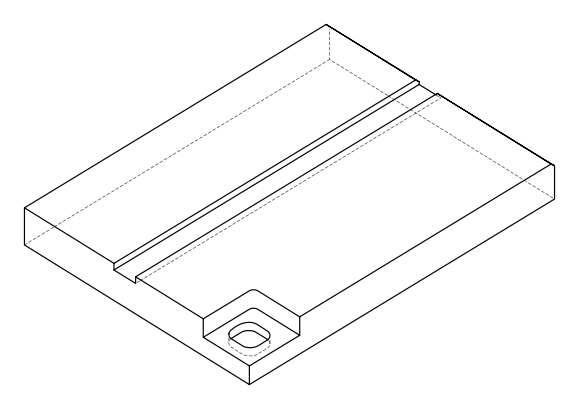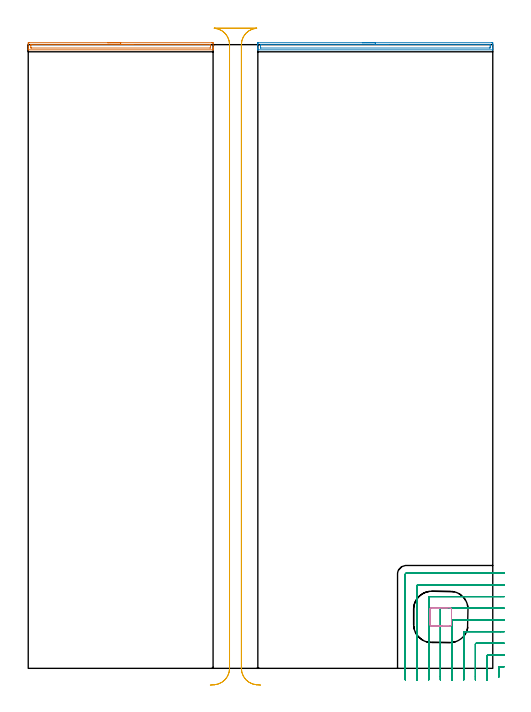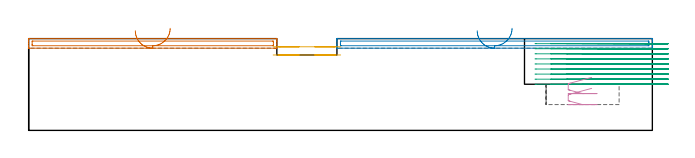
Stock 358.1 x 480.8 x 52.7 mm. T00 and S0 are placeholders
(PLAN: 5 operations, 2 tool changes, 26.4 min)
(1 AREA_MILL | FG_CHAMFER_SURFACE | UGT0205_001 | 2.47 min | 2211 mm3)
(2 AREA_MILL_1 | FG_CHAMFER_SURFACE_1 | UGT0205_001 | 3.09 min | 2797 mm3)
(3 MILL_CORNER_NOTCH_RECTANGULAR | CORNER_NOTCH_RECTANGULAR | NXT0201_011 | Follow Part, ap 3, ae 75% | 15.96 min | 152260 mm3)
(4 MILL_RECTANGULAR_POCKET | POCKET_RECTANGULAR_STRAIGHT | UGT0201_109 | Follow Part, ap 6.35, ae 75% | 0.54 min | 17429 mm3)
(5 MILL_RECTANGULAR_SLOT | SLOT_RECTANGULAR | UGT0201_109 | Follow Part, ap 6.35, ae 75% | 4.34 min | 155841 mm3)
(TOOL UGT0205_001 | Chamfer Mill 20 x 3 x 45 deg. | D20 FL50 Z2)
(TOOL NXT0201_011 | ENDMILL 12mm [2P460-1200-NA 1630] | D12 FL38 Z6)
(TOOL UGT0201_109 | End Mill 25.4 mm | D25.4 FL25 Z2)
(OP 1 AREA_MILL)
G17 G21 G94 G90
T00 M6
G54
G17 G0 G90 X61.25 Y482.3 S1061 M3
G43 Z62.7 H0
Z57.2
G94 G1 X61.288 Z56.328 F250.
X61.402 Z55.463
X61.591 Z54.612
X61.853 Z53.78
X62.187 Z52.974
X62.59 Z52.2
X63.058 Z51.464
X63.59 Z50.772
X64.179 Z50.129
X64.822 Z49.54
X65.514 Z49.008
X66.25 Z48.54
X67.024 Z48.137
X67.83 Z47.803
X68.662 Z47.541
X69.514 Z47.352
X70.378 Z47.238
X71.25 Z47.2
X141.337
X141.873 Y482.299 Z47.201
X142.404 Y482.294 Z47.203
X142.492 Y482.291 Z47.205
X142.5 Y481.768 Z47.728
Y479.994 Z49.501
Y478.576 Z50.921
Y478.219 Z51.276
Y477.506 Z51.994
Y477.228 Z52.272
Y476.835 Z52.656
X142.491 Y476.803 Z52.688
X142.321 Y476.8 Z52.7
X0.18
X0.009 Y476.803 Z52.688
X0. Y476.835 Z52.656
Y477.227 Z52.272
Y477.506 Z51.994
Y478.219 Z51.276
Y479.463 Z50.034
Y480.881 Z48.615
Y481.503 Z47.993
X0.002 Y481.768 Z47.728
X0.008 Y482.291 Z47.205
X0.096 Y482.294 Z47.203
X0.627 Y482.3 Z47.2
X71.25
Y480.886 Z48.614
X140.08
X140.49 Y480.881 Z48.619
X140.499 Y480.471 Z49.029
X140.5 Y479.106 Z50.394
X140.499 Y478.696 Z50.804
X140.49 Y478.219 Z51.281
X140.09 Y478.214 Z51.286
X2.42
X2.01 Y478.219 Z51.281
X2.001 Y478.629 Z50.871
X2. Y479.994 Z49.506
X2.001 Y480.404 Z49.096
X2.01 Y480.881 Z48.619
X2.41 Y480.886 Z48.614
X71.25
X72.122 Z48.652
X72.986 Z48.766
X73.838 Z48.955
X74.67 Z49.217
X75.476 Z49.551
X76.25 Z49.954
X76.986 Z50.423
X77.678 Z50.954
X78.321 Z51.543
X78.91 Z52.186
X79.442 Z52.878
X79.91 Z53.614
X80.313 Z54.388
X80.647 Z55.194
X80.909 Z56.026
X81.098 Z56.878
X81.212 Z57.743
X81.25 Z58.614
G0 Z62.7
M5
M2
(OP 2 AREA_MILL_1)
G17 G21 G94 G90
T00 M6
G54
G17 G0 G90 X257.55 Y482.3 S1061 M3
G43 Z62.7 H0
Z57.2
G94 G1 X257.588 Z56.328 F250.
X257.702 Z55.463
X257.891 Z54.612
X258.153 Z53.78
X258.487 Z52.974
X258.89 Z52.2
X259.358 Z51.464
X259.89 Z50.772
X260.479 Z50.129
X261.122 Z49.54
X261.814 Z49.008
X262.55 Z48.54
X263.324 Z48.137
X264.13 Z47.803
X264.962 Z47.541
X265.814 Z47.352
X266.678 Z47.238
X267.55 Z47.2
X356.984
X357.518 Y482.299 Z47.201
X358.045 Y482.293 Z47.203
X358.092 Y482.291 Z47.205
X358.1 Y481.768 Z47.727
Y481.46 Z48.035
Y480.881 Z48.614
Y480.266 Z49.232
Y479.994 Z49.503
Y478.219 Z51.276
Y477.675 Z51.824
Y477.126 Z52.373
Y476.827 Z52.664
X358.091 Y476.803 Z52.688
X357.964 Y476.8 Z52.7
X177.137
X177.009 Y476.803 Z52.688
X177. Y476.827 Z52.664
Y477.126 Z52.373
Y477.675 Z51.824
Y478.219 Z51.276
Y480.266 Z49.232
Y480.881 Z48.614
Y481.46 Z48.035
X177.003 Y481.768 Z47.727
X177.008 Y482.291 Z47.205
X177.055 Y482.293 Z47.203
X177.582 Y482.3 Z47.2
X267.55
Y480.886 Z48.614
X355.732
X356.09 Y480.881 Z48.619
X356.098 Y480.521 Z48.979
X356.1 Y479.106 Z50.394
X356.098 Y478.746 Z50.754
X356.09 Y478.219 Z51.281
X355.741 Y478.214 Z51.286
X179.369
X179.01 Y478.219 Z51.281
X179.002 Y478.579 Z50.921
X179. Y479.994 Z49.506
X179.002 Y480.354 Z49.146
X179.01 Y480.881 Z48.619
X179.359 Y480.886 Z48.614
X267.55
X268.422 Z48.652
X269.286 Z48.766
X270.138 Z48.955
X270.97 Z49.217
X271.776 Z49.551
X272.55 Z49.954
X273.286 Z50.423
X273.978 Z50.954
X274.621 Z51.543
X275.21 Z52.186
X275.742 Z52.878
X276.21 Z53.614
X276.613 Z54.388
X276.947 Z55.194
X277.209 Z56.026
X277.398 Z56.878
X277.512 Z57.743
X277.55 Z58.614
G0 Z62.7
M5
M2
(OP 3 MILL_CORNER_NOTCH_RECTANGULAR)
G17 G21 G94 G90
T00 M6
G54
G17 G0 G90 X367.1 Y1.3 S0 M3
G43 Z62.7 H1
Z49.789
G94 G1 X364.1 F250.
X363.294
G3 X362.7 Y0.706 R0.6
G1 Y-3.852
Y-6.852
G0 Z62.7
X367.1 Y10.3
Z49.789
G1 X364.1
X354.295 F500.
G3 X353.7 Y9.705 R0.6
G1 Y-6.
Y-9. F250.
G0 Z62.7
X367.1 Y19.3
Z49.789
G1 X364.1
X345.295 F500.
G3 X344.7 Y18.705 R0.6
G1 Y-6.
Y-9. F250.
G0 Z62.7
X367.1 Y28.3
Z49.789
G1 X364.1
X336.295 F500.
G3 X335.7 Y27.705 R0.6
G1 Y-6.
Y-9. F250.
G0 Z62.7
X367.1 Y37.3
Z49.789
G1 X364.1
X327.296 F500.
G3 X326.7 Y36.704 R0.6
G1 Y-6.
Y-9. F250.
G0 Z62.7
X367.1 Y46.3
Z49.789
G1 X364.1
X318.296 F500.
G3 X317.7 Y45.704 R0.6
G1 Y-6.
Y-9. F250.
G0 Z62.7
X367.1 Y55.3
Z49.789
G1 X364.1
X309.296 F500.
G3 X308.7 Y54.704 R0.6
G1 Y-6.
Y-9. F250.
G0 Z62.7
X367.1 Y64.3
Z49.789
G1 X364.1
X300.296 F500.
G3 X299.7 Y63.704 R0.6
G1 Y-6.
Y-9. F250.
G0 Z62.7
X367.1 Y73.3
Z49.789
G1 X364.1
X291.296 F500.
G3 X290.7 Y72.704 R0.6
G1 Y-6.
Y-9. F250.
G0 Z62.7
X367.1 Y1.3
Z46.878
G1 X364.1
X363.294
G3 X362.7 Y0.706 R0.6
G1 Y-3.852
Y-6.852
G0 Z62.7
X367.1 Y10.3
Z46.878
G1 X364.1
X354.295 F500.
G3 X353.7 Y9.705 R0.6
G1 Y-6.
Y-9. F250.
G0 Z62.7
X367.1 Y19.3
Z46.878
G1 X364.1
X345.295 F500.
G3 X344.7 Y18.705 R0.6
G1 Y-6.
Y-9. F250.
G0 Z62.7
X367.1 Y28.3
Z46.878
G1 X364.1
X336.295 F500.
G3 X335.7 Y27.705 R0.6
G1 Y-6.
Y-9. F250.
G0 Z62.7
X367.1 Y37.3
Z46.878
G1 X364.1
X327.295 F500.
G3 X326.7 Y36.705 R0.6
G1 Y-6.
Y-9. F250.
G0 Z62.7
X367.1 Y46.3
Z46.878
G1 X364.1
X318.296 F500.
G3 X317.7 Y45.704 R0.6
G1 Y-6.
Y-9. F250.
G0 Z62.7
X367.1 Y55.3
Z46.878
G1 X364.1
X309.296 F500.
G3 X308.7 Y54.704 R0.6
G1 Y-6.
Y-9. F250.
G0 Z62.7
X367.1 Y64.3
Z46.878
G1 X364.1
X300.296 F500.
G3 X299.7 Y63.704 R0.6
G1 Y-6.
Y-9. F250.
G0 Z62.7
X367.1 Y73.3
Z46.878
G1 X364.1
X291.296 F500.
G3 X290.7 Y72.704 R0.6
G1 Y-6.
Y-9. F250.
G0 Z62.7
X367.1 Y1.3
Z43.967
G1 X364.1
X363.294
G3 X362.7 Y0.706 R0.6
G1 Y-3.852
Y-6.852
G0 Z62.7
X367.1 Y10.3
Z43.967
G1 X364.1
X354.295 F500.
G3 X353.7 Y9.705 R0.6
G1 Y-6.
Y-9. F250.
G0 Z62.7
X367.1 Y19.3
Z43.967
G1 X364.1
X345.295 F500.
G3 X344.7 Y18.705 R0.6
G1 Y-6.
Y-9. F250.
G0 Z62.7
X367.1 Y28.3
Z43.967
G1 X364.1
X336.295 F500.
G3 X335.7 Y27.705 R0.6
G1 Y-6.
Y-9. F250.
G0 Z62.7
X367.1 Y37.3
Z43.967
G1 X364.1
X327.295 F500.
G3 X326.7 Y36.705 R0.6
G1 Y-6.
Y-9. F250.
G0 Z62.7
X367.1 Y46.3
Z43.967
G1 X364.1
X318.296 F500.
G3 X317.7 Y45.704 R0.6
G1 Y-6.
Y-9. F250.
G0 Z62.7
X367.1 Y55.3
Z43.967
G1 X364.1
X309.296 F500.
G3 X308.7 Y54.704 R0.6
G1 Y-6.
Y-9. F250.
G0 Z62.7
X367.1 Y64.3
Z43.967
G1 X364.1
X300.296 F500.
G3 X299.7 Y63.704 R0.6
G1 Y-6.
Y-9. F250.
G0 Z62.7
X367.1 Y73.3
Z43.967
G1 X364.1
X291.296 F500.
G3 X290.7 Y72.704 R0.6
G1 Y-6.
Y-9. F250.
G0 Z62.7
X367.1 Y1.3
Z41.056
G1 X364.1
X363.294
G3 X362.7 Y0.706 R0.6
G1 Y-3.852
Y-6.852
G0 Z62.7
X367.1 Y10.3
Z41.056
G1 X364.1
X354.295 F500.
G3 X353.7 Y9.705 R0.6
G1 Y-6.
Y-9. F250.
G0 Z62.7
X367.1 Y19.3
Z41.056
G1 X364.1
X345.295 F500.
G3 X344.7 Y18.705 R0.6
G1 Y-6.
Y-9. F250.
G0 Z62.7
X367.1 Y28.3
Z41.056
G1 X364.1
X336.295 F500.
G3 X335.7 Y27.705 R0.6
G1 Y-6.
Y-9. F250.
G0 Z62.7
X367.1 Y37.3
Z41.056
G1 X364.1
X327.295 F500.
G3 X326.7 Y36.705 R0.6
G1 Y-6.
Y-9. F250.
G0 Z62.7
X367.1 Y46.3
Z41.056
G1 X364.1
X318.296 F500.
G3 X317.7 Y45.704 R0.6
G1 Y-6.
Y-9. F250.
G0 Z62.7
X367.1 Y55.3
Z41.056
G1 X364.1
X309.296 F500.
G3 X308.7 Y54.704 R0.6
G1 Y-6.
Y-9. F250.
G0 Z62.7
X367.1 Y64.3
Z41.056
G1 X364.1
X300.296 F500.
G3 X299.7 Y63.704 R0.6
G1 Y-6.
Y-9. F250.
G0 Z62.7
X367.1 Y73.3
Z41.056
G1 X364.1
X291.296 F500.
G3 X290.7 Y72.704 R0.6
G1 Y-6.
Y-9. F250.
G0 Z62.7
X367.1 Y1.3
Z38.144
G1 X364.1
X363.294
G3 X362.7 Y0.706 R0.6
G1 Y-3.852
Y-6.852
G0 Z62.7
X367.1 Y10.3
Z38.144
G1 X364.1
X354.295 F500.
G3 X353.7 Y9.705 R0.6
G1 Y-6.
Y-9. F250.
G0 Z62.7
X367.1 Y19.3
Z38.144
G1 X364.1
X345.295 F500.
G3 X344.7 Y18.705 R0.6
G1 Y-6.
Y-9. F250.
G0 Z62.7
X367.1 Y28.3
Z38.144
G1 X364.1
X336.295 F500.
G3 X335.7 Y27.705 R0.6
G1 Y-6.
Y-9. F250.
G0 Z62.7
X367.1 Y37.3
Z38.144
G1 X364.1
X327.295 F500.
G3 X326.7 Y36.705 R0.6
G1 Y-6.
Y-9. F250.
G0 Z62.7
X367.1 Y46.3
Z38.144
G1 X364.1
X318.296 F500.
G3 X317.7 Y45.704 R0.6
G1 Y-6.
Y-9. F250.
G0 Z62.7
X367.1 Y55.3
Z38.144
G1 X364.1
X309.296 F500.
G3 X308.7 Y54.704 R0.6
G1 Y-6.
Y-9. F250.
G0 Z62.7
X367.1 Y64.3
Z38.144
G1 X364.1
X300.296 F500.
G3 X299.7 Y63.704 R0.6
G1 Y-6.
Y-9. F250.
G0 Z62.7
X367.1 Y73.3
Z38.144
G1 X364.1
X291.296 F500.
G3 X290.7 Y72.704 R0.6
G1 Y-6.
Y-9. F250.
G0 Z62.7
X367.1 Y1.3
Z35.233
G1 X364.1
X363.294
G3 X362.7 Y0.706 R0.6
G1 Y-3.852
Y-6.852
G0 Z62.7
X367.1 Y10.3
Z35.233
G1 X364.1
X354.295 F500.
G3 X353.7 Y9.705 R0.6
G1 Y-6.
Y-9. F250.
G0 Z62.7
X367.1 Y19.3
Z35.233
G1 X364.1
X345.295 F500.
G3 X344.7 Y18.705 R0.6
G1 Y-6.
Y-9. F250.
G0 Z62.7
X367.1 Y28.3
Z35.233
G1 X364.1
X336.295 F500.
G3 X335.7 Y27.705 R0.6
G1 Y-6.
Y-9. F250.
G0 Z62.7
X367.1 Y37.3
Z35.233
G1 X364.1
X327.295 F500.
G3 X326.7 Y36.705 R0.6
G1 Y-6.
Y-9. F250.
G0 Z62.7
X367.1 Y46.3
Z35.233
G1 X364.1
X318.296 F500.
G3 X317.7 Y45.704 R0.6
G1 Y-6.
Y-9. F250.
G0 Z62.7
X367.1 Y55.3
Z35.233
G1 X364.1
X309.296 F500.
G3 X308.7 Y54.704 R0.6
G1 Y-6.
Y-9. F250.
G0 Z62.7
X367.1 Y64.3
Z35.233
G1 X364.1
X300.296 F500.
G3 X299.7 Y63.704 R0.6
G1 Y-6.
Y-9. F250.
G0 Z62.7
X367.1 Y73.3
Z35.233
G1 X364.1
X291.296 F500.
G3 X290.7 Y72.704 R0.6
G1 Y-6.
Y-9. F250.
G0 Z62.7
X367.1 Y1.3
Z32.322
G1 X364.1
X363.294
G3 X362.7 Y0.706 R0.6
G1 Y-3.852
Y-6.852
G0 Z62.7
X367.1 Y10.3
Z32.322
G1 X364.1
X354.295 F500.
G3 X353.7 Y9.705 R0.6
G1 Y-6.
Y-9. F250.
G0 Z62.7
X367.1 Y19.3
Z32.322
G1 X364.1
X345.295 F500.
G3 X344.7 Y18.705 R0.6
G1 Y-6.
Y-9. F250.
G0 Z62.7
X367.1 Y28.3
Z32.322
G1 X364.1
X336.295 F500.
G3 X335.7 Y27.705 R0.6
G1 Y-6.
Y-9. F250.
G0 Z62.7
X367.1 Y37.3
Z32.322
G1 X364.1
X327.295 F500.
G3 X326.7 Y36.705 R0.6
G1 Y-6.
Y-9. F250.
G0 Z62.7
X367.1 Y46.3
Z32.322
G1 X364.1
X318.296 F500.
G3 X317.7 Y45.704 R0.6
G1 Y-6.
Y-9. F250.
G0 Z62.7
X367.1 Y55.3
Z32.322
G1 X364.1
X309.296 F500.
G3 X308.7 Y54.704 R0.6
G1 Y-6.
Y-9. F250.
G0 Z62.7
X367.1 Y64.3
Z32.322
G1 X364.1
X300.296 F500.
G3 X299.7 Y63.704 R0.6
G1 Y-6.
Y-9. F250.
G0 Z62.7
X367.1 Y73.3
Z32.322
G1 X364.1
X291.296 F500.
G3 X290.7 Y72.704 R0.6
G1 Y-6.
Y-9. F250.
G0 Z62.7
X367.1 Y1.3
Z29.411
G1 X364.1
X363.294
G3 X362.7 Y0.706 R0.6
G1 Y-3.852
Y-6.852
G0 Z62.7
X367.1 Y10.3
Z29.411
G1 X364.1
X354.295 F500.
G3 X353.7 Y9.705 R0.6
G1 Y-6.
Y-9. F250.
G0 Z62.7
X367.1 Y19.3
Z29.411
G1 X364.1
X345.295 F500.
G3 X344.7 Y18.705 R0.6
G1 Y-6.
Y-9. F250.
G0 Z62.7
X367.1 Y28.3
Z29.411
G1 X364.1
X336.295 F500.
G3 X335.7 Y27.705 R0.6
G1 Y-6.
Y-9. F250.
G0 Z62.7
X367.1 Y37.3
Z29.411
G1 X364.1
X327.295 F500.
G3 X326.7 Y36.705 R0.6
G1 Y-6.
Y-9. F250.
G0 Z62.7
X367.1 Y46.3
Z29.411
G1 X364.1
X318.296 F500.
G3 X317.7 Y45.704 R0.6
G1 Y-6.
Y-9. F250.
G0 Z62.7
X367.1 Y55.3
Z29.411
G1 X364.1
X309.296 F500.
G3 X308.7 Y54.704 R0.6
G1 Y-6.
Y-9. F250.
G0 Z62.7
X367.1 Y64.3
Z29.411
G1 X364.1
X300.296 F500.
G3 X299.7 Y63.704 R0.6
G1 Y-6.
Y-9. F250.
G0 Z62.7
X367.1 Y73.3
Z29.411
G1 X364.1
X291.296 F500.
G3 X290.7 Y72.704 R0.6
G1 Y-6.
Y-9. F250.
G0 Z62.7
X367.1 Y1.3
Z26.5
G1 X364.1
X363.294
G3 X362.7 Y0.706 R0.6
G1 Y-3.852
Y-6.852
G0 Z62.7
X367.1 Y10.3
Z26.5
G1 X364.1
X354.295 F500.
G3 X353.7 Y9.705 R0.6
G1 Y-6.
Y-9. F250.
G0 Z62.7
X367.1 Y19.3
Z26.5
G1 X364.1
X345.295 F500.
G3 X344.7 Y18.705 R0.6
G1 Y-6.
Y-9. F250.
G0 Z62.7
X367.1 Y28.3
Z26.5
G1 X364.1
X336.295 F500.
G3 X335.7 Y27.705 R0.6
G1 Y-6.
Y-9. F250.
G0 Z62.7
X367.1 Y37.3
Z26.5
G1 X364.1
X327.295 F500.
G3 X326.7 Y36.705 R0.6
G1 Y-6.
Y-9. F250.
G0 Z62.7
X367.1 Y46.3
Z26.5
G1 X364.1
X318.296 F500.
G3 X317.7 Y45.704 R0.6
G1 Y-6.
Y-9. F250.
G0 Z62.7
X367.1 Y55.3
Z26.5
G1 X364.1
X309.296 F500.
G3 X308.7 Y54.704 R0.6
G1 Y-6.
Y-9. F250.
G0 Z62.7
X367.1 Y64.3
Z26.5
G1 X364.1
X300.296 F500.
G3 X299.7 Y63.704 R0.6
G1 Y-6.
Y-9. F250.
G0 Z62.7
X367.1 Y73.3
Z26.5
G1 X364.1
X291.296 F500.
G3 X290.7 Y72.704 R0.6
G1 Y-6.
Y-9. F250.
G0 Z62.7
M5
M2
(OP 4 MILL_RECTANGULAR_POCKET)
G17 G21 G94 G90
T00 M6
G54
G17 G0 G90 X323.243 Y46.7 S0 M3
G43 Z62.7 H0
Z30.433
G94 G1 X310.89 Z27.124 F250.
X310.618 Y46.643 Z27.049
X310.366 Y46.525 Z26.974
X310.148 Y46.352 Z26.9
X309.975 Y46.134 Z26.825
X309.857 Y45.882 Z26.751
X309.8 Y45.61 Z26.676
Y33.69 Z23.482
X309.857 Y33.418 Z23.408
X309.975 Y33.166 Z23.333
X310.148 Y32.948 Z23.259
X310.366 Y32.775 Z23.184
X310.618 Y32.657 Z23.11
X310.89 Y32.6 Z23.035
X311. Z23.006
X318.05 Z21.117
X325.1 F500.
G3 X326.3 Y33.8 R1.2
G1 Y45.5
G3 X325.1 Y46.7 R1.2
G1 X311.
G3 X309.8 Y45.5 R1.2
G1 Y33.8
G3 X311. Y32.6 R1.2
G1 X318.05
X319.05
G0 X323.243 Y46.7 Z24.117
G1 X310.89 Z20.807 F250.
X310.618 Y46.643 Z20.732
X310.366 Y46.525 Z20.658
X310.148 Y46.352 Z20.583
X309.975 Y46.134 Z20.509
X309.857 Y45.882 Z20.434
X309.8 Y45.61 Z20.36
Y33.69 Z17.166
X309.857 Y33.418 Z17.091
X309.975 Y33.166 Z17.017
X310.148 Y32.948 Z16.942
X310.366 Y32.775 Z16.868
X310.618 Y32.657 Z16.793
X310.89 Y32.6 Z16.718
X311. Z16.689
X318.05 Z14.8
X325.1 F500.
G3 X326.3 Y33.8 R1.2
G1 Y45.5
G3 X325.1 Y46.7 R1.2
G1 X311.
G3 X309.8 Y45.5 R1.2
G1 Y33.8
G3 X311. Y32.6 R1.2
G1 X318.05
X319.05
G0 Z62.7
M5
M2
(OP 5 MILL_RECTANGULAR_SLOT)
G17 G21 G94 G90
T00 M6
G54
G17 G0 G90 X179.121 Y-12.876 S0 M3
G43 Z62.7 H0
Z48.
G94 G1 X176.128 Y-12.67 F250.
G2 X164.3 Y0. R12.7 F500.
G1 Y480.8
G2 X175.9 Y493.452 R12.7
G1 X175.902 Y493.482
G3 X175.231 Y493.5 R12.7
G1 X144.332
G3 X143.622 Y493.48 R12.7
G1 X143.624 Y493.45
G2 X155.2 Y480.8 R12.7
G1 Y0.
G2 X143.372 Y-12.67 R12.7
G1 X140.379 Y-12.876 F250.
G0 X179.121 Z43.3
G1 X176.128 Y-12.67
G2 X164.3 Y0. R12.7 F500.
G1 Y480.8
G2 X176.127 Y493.47 R12.7
G1 Y493.5
X143.373
Y493.47
G2 X155.2 Y480.8 R12.7
G1 Y0.
G2 X143.372 Y-12.67 R12.7
G1 X140.379 Y-12.876 F250.
G0 Z62.7
M5
M2
